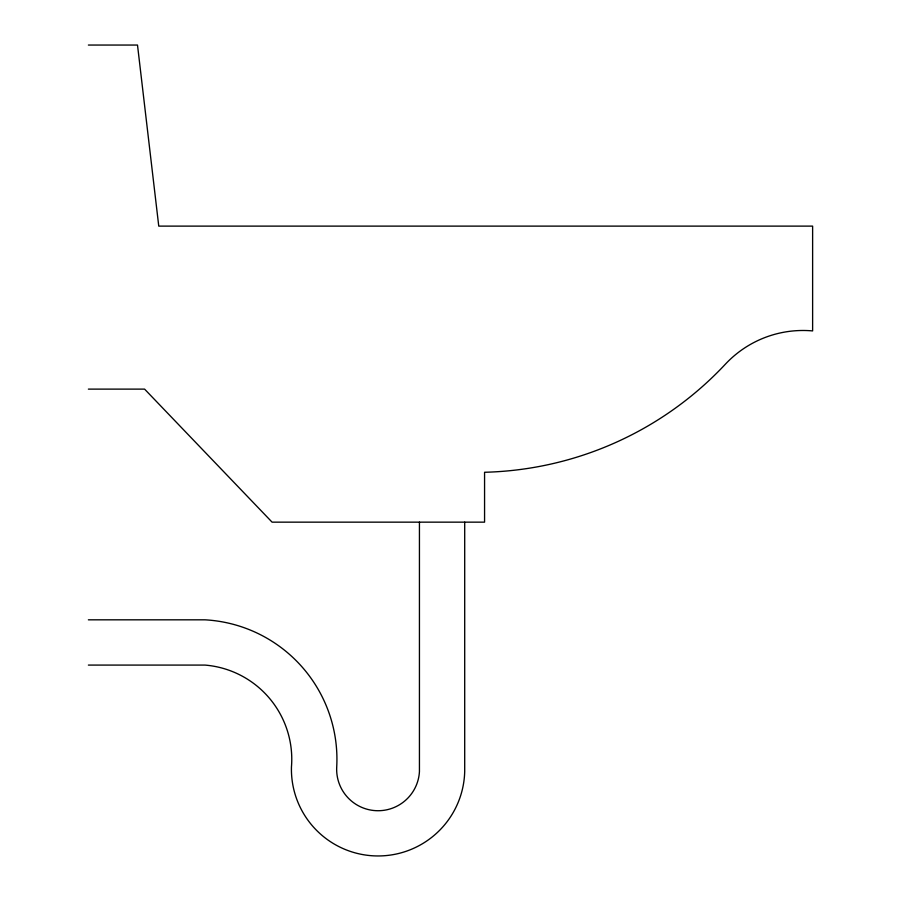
<?xml version="1.0" encoding="UTF-8"?>
<svg xmlns="http://www.w3.org/2000/svg" width="901" height="901" viewBox="0 0 901 901"><rect width="100%" height="100%" fill="white"/><g stroke="black" fill="none" stroke-linecap="round" stroke-linejoin="round"><path stroke-width="1.35" d="M88.377 45.05L137.504 45.05L158.756 226.117L812.623 226.117L812.623 330.915A106.318 106.318 0 0 0 725.384 364.184A341.434 341.434 0 0 1 484.569 472.27L484.569 522.152L272.079 522.152L144.588 389.119L88.377 389.119M88.377 619.82L205.023 619.82A139.655 139.655 0 0 1 336.715 766.999A41.423 41.423 0 0 0 375.773 810.663A41.423 41.423 0 0 0 419.438 771.594L419.438 522.152M88.377 665.084L205.023 665.084A94.492 94.492 0 0 1 291.451 766.999A86.654 86.654 0 0 0 375.773 855.927A86.654 86.654 0 0 0 464.702 771.594L464.702 522.152"/></g></svg>
